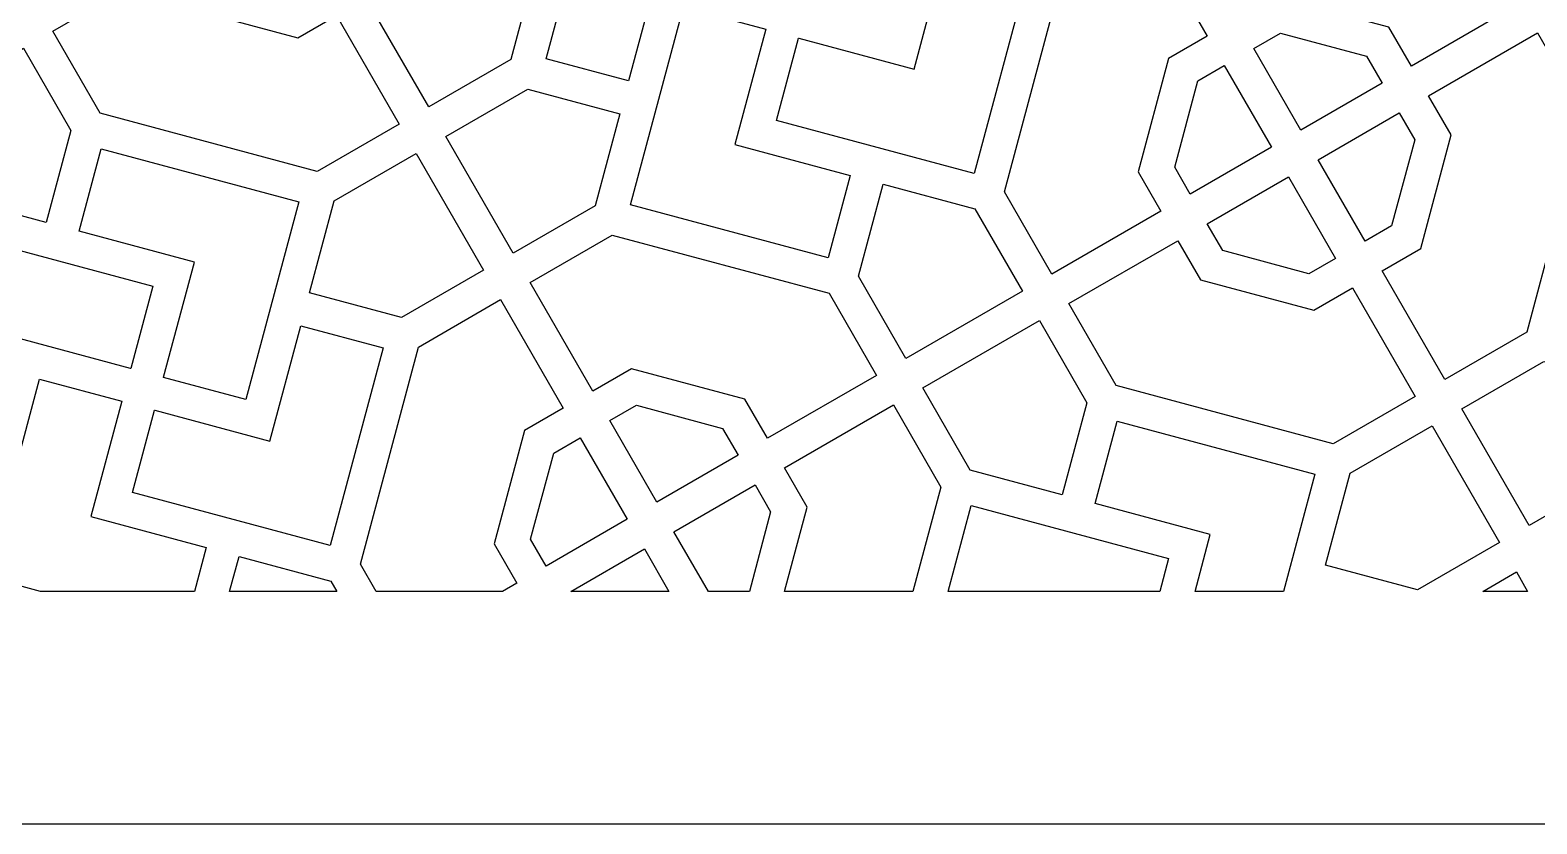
# Model space of a CAD drawing. Header units: centimetres. Extents: x 1.9 to 18.1, y -9.5 to 9.5.
# Drawn here: x 10.741 to 14.469, y 0.056 to 2.019 of the extents above; entities that cross this region are included whole.
import ezdxf

# ---------------------------------------------------------------- set-up
doc = ezdxf.new("R2010")
doc.units = ezdxf.units.CM
doc.header["$MEASUREMENT"] = 0
doc.layers.add('layer 1', color=7, linetype='Continuous')

msp = doc.modelspace()

# ---------------------------------------------------------------- linework, layer by layer
at = {"layer": 'layer 1', "color": 250}
for points, knots in [([(1.85394, 9.5), (1.85394, 9.5), (18.09811, 9.5), (18.09811, 9.5), (18.09811, 9.5), (18.09811, 9.5), (18.09811, 0.05572), (18.09811, 0.05572), (18.09811, 0.05572), (18.09811, 0.05572), (1.85394, 0.05572), (1.85394, 0.05572), (1.85394, 0.05572), (1.85394, 0.05572), (1.85394, 9.5), (1.85394, 9.5)], [0, 0, 0, 0, 0.2, 0.2, 0.2, 0.2, 0.4, 0.4, 0.4, 0.4, 0.6, 0.6, 0.6, 0.6, 1, 1, 1, 1]), ([(11.74351, 2.43297), (11.74351, 2.43297), (11.66839, 2.15261), (11.66839, 2.15261), (11.66839, 2.15261), (11.66839, 2.15261), (11.57251, 2.09726), (11.57251, 2.09726), (11.57251, 2.09726), (11.57251, 2.09726), (11.72762, 1.8286), (11.72762, 1.8286), (11.72762, 1.8286), (11.72762, 1.8286), (11.93043, 1.9457), (11.93043, 1.9457), (11.93043, 1.9457), (11.93043, 1.9457), (12.07425, 2.48245), (12.07425, 2.48245), (12.07425, 2.48245), (12.07425, 2.48245), (11.95711, 2.68535), (11.95711, 2.68535), (11.95711, 2.68535), (11.95711, 2.68535), (11.68762, 2.52976), (11.68762, 2.52976), (11.68762, 2.52976), (11.68762, 2.52976), (11.74351, 2.43297), (11.74351, 2.43297)], [0, 0, 0, 0, 0.1111111, 0.1111111, 0.1111111, 0.1111111, 0.2222222, 0.2222222, 0.2222222, 0.2222222, 0.3333333, 0.3333333, 0.3333333, 0.3333333, 0.4444444, 0.4444444, 0.4444444, 0.4444444, 0.5555556, 0.5555556, 0.5555556, 0.5555556, 0.6666667, 0.6666667, 0.6666667, 0.6666667, 0.7777778, 0.7777778, 0.7777778, 0.7777778, 1, 1, 1, 1]), ([(12.58329, 2.10222), (12.58329, 2.10222), (12.58354, 2.10216), (12.58354, 2.10216), (12.58354, 2.10216), (12.58354, 2.10216), (12.63809, 2.30574), (12.63809, 2.30574), (12.63809, 2.30574), (12.63809, 2.30574), (12.14912, 2.43676), (12.14912, 2.43676), (12.14912, 2.43676), (12.14912, 2.43676), (12.0181, 1.94779), (12.0181, 1.94779), (12.0181, 1.94779), (12.0181, 1.94779), (12.22185, 1.8932), (12.22185, 1.8932), (12.22185, 1.8932), (12.22185, 1.8932), (12.2983, 2.17852), (12.2983, 2.17852), (12.2983, 2.17852), (12.2983, 2.17852), (12.58328, 2.10217), (12.58328, 2.10217), (12.58328, 2.10217), (12.58328, 2.10217), (12.58329, 2.10222), (12.58329, 2.10222)], [0, 0, 0, 0, 0.1111111, 0.1111111, 0.1111111, 0.1111111, 0.2222222, 0.2222222, 0.2222222, 0.2222222, 0.3333333, 0.3333333, 0.3333333, 0.3333333, 0.4444444, 0.4444444, 0.4444444, 0.4444444, 0.5555556, 0.5555556, 0.5555556, 0.5555556, 0.6666667, 0.6666667, 0.6666667, 0.6666667, 0.7777778, 0.7777778, 0.7777778, 0.7777778, 1, 1, 1, 1]), ([(14.10332, 2.02622), (14.10332, 2.02622), (14.1592, 1.92942), (14.1592, 1.92942), (14.1592, 1.92942), (14.1592, 1.92942), (14.42869, 2.08501), (14.42869, 2.08501), (14.42869, 2.08501), (14.42869, 2.08501), (14.3115, 2.28798), (14.3115, 2.28798), (14.3115, 2.28798), (14.3115, 2.28798), (13.77486, 2.43177), (13.77486, 2.43177), (13.77486, 2.43177), (13.77486, 2.43177), (13.57198, 2.31464), (13.57198, 2.31464), (13.57198, 2.31464), (13.57198, 2.31464), (13.72709, 2.04598), (13.72709, 2.04598), (13.72709, 2.04598), (13.72709, 2.04598), (13.82296, 2.10134), (13.82296, 2.10134), (13.82296, 2.10134), (13.82296, 2.10134), (14.10332, 2.02622), (14.10332, 2.02622)], [0, 0, 0, 0, 0.1111111, 0.1111111, 0.1111111, 0.1111111, 0.2222222, 0.2222222, 0.2222222, 0.2222222, 0.3333333, 0.3333333, 0.3333333, 0.3333333, 0.4444444, 0.4444444, 0.4444444, 0.4444444, 0.5555556, 0.5555556, 0.5555556, 0.5555556, 0.6666667, 0.6666667, 0.6666667, 0.6666667, 0.7777778, 0.7777778, 0.7777778, 0.7777778, 1, 1, 1, 1]), ([(13.48284, 1.66798), (13.48284, 1.66798), (13.55796, 1.94834), (13.55796, 1.94834), (13.55796, 1.94834), (13.55796, 1.94834), (13.65383, 2.00369), (13.65383, 2.00369), (13.65383, 2.00369), (13.65383, 2.00369), (13.49873, 2.27235), (13.49873, 2.27235), (13.49873, 2.27235), (13.49873, 2.27235), (13.29568, 2.15511), (13.29568, 2.15511), (13.29568, 2.15511), (13.29568, 2.15511), (13.15189, 1.61847), (13.15189, 1.61847), (13.15189, 1.61847), (13.15189, 1.61847), (13.26907, 1.41551), (13.26907, 1.41551), (13.26907, 1.41551), (13.26907, 1.41551), (13.53872, 1.57119), (13.53872, 1.57119), (13.53872, 1.57119), (13.53872, 1.57119), (13.48284, 1.66798), (13.48284, 1.66798)], [0, 0, 0, 0, 0.1111111, 0.1111111, 0.1111111, 0.1111111, 0.2222222, 0.2222222, 0.2222222, 0.2222222, 0.3333333, 0.3333333, 0.3333333, 0.3333333, 0.4444444, 0.4444444, 0.4444444, 0.4444444, 0.5555556, 0.5555556, 0.5555556, 0.5555556, 0.6666667, 0.6666667, 0.6666667, 0.6666667, 0.7777778, 0.7777778, 0.7777778, 0.7777778, 1, 1, 1, 1]), ([(12.64313, 1.99882), (12.64313, 1.99882), (12.6431, 1.99873), (12.6431, 1.99873), (12.6431, 1.99873), (12.6431, 1.99873), (12.64262, 1.99885), (12.64262, 1.99885), (12.64262, 1.99885), (12.64262, 1.99885), (12.58802, 1.79507), (12.58802, 1.79507), (12.58802, 1.79507), (12.58802, 1.79507), (13.07699, 1.66405), (13.07699, 1.66405), (13.07699, 1.66405), (13.07699, 1.66405), (13.20801, 2.15302), (13.20801, 2.15302), (13.20801, 2.15302), (13.20801, 2.15302), (13.00449, 2.20755), (13.00449, 2.20755), (13.00449, 2.20755), (13.00449, 2.20755), (12.92811, 1.92246), (12.92811, 1.92246), (12.92811, 1.92246), (12.92811, 1.92246), (12.64313, 1.99882), (12.64313, 1.99882)], [0, 0, 0, 0, 0.1111111, 0.1111111, 0.1111111, 0.1111111, 0.2222222, 0.2222222, 0.2222222, 0.2222222, 0.3333333, 0.3333333, 0.3333333, 0.3333333, 0.4444444, 0.4444444, 0.4444444, 0.4444444, 0.5555556, 0.5555556, 0.5555556, 0.5555556, 0.6666667, 0.6666667, 0.6666667, 0.6666667, 0.7777778, 0.7777778, 0.7777778, 0.7777778, 1, 1, 1, 1]), ([(11.12303, 2.07473), (11.12303, 2.07473), (11.06714, 2.17153), (11.06714, 2.17153), (11.06714, 2.17153), (11.06714, 2.17153), (10.79749, 2.01584), (10.79749, 2.01584), (10.79749, 2.01584), (10.79749, 2.01584), (10.91454, 1.81311), (10.91454, 1.81311), (10.91454, 1.81311), (10.91454, 1.81311), (11.45155, 1.66922), (11.45155, 1.66922), (11.45155, 1.66922), (11.45155, 1.66922), (11.65436, 1.78632), (11.65436, 1.78632), (11.65436, 1.78632), (11.65436, 1.78632), (11.49926, 2.05497), (11.49926, 2.05497), (11.49926, 2.05497), (11.49926, 2.05497), (11.40338, 1.99961), (11.40338, 1.99961), (11.40338, 1.99961), (11.40338, 1.99961), (11.12303, 2.07473), (11.12303, 2.07473)], [0, 0, 0, 0, 0.1111111, 0.1111111, 0.1111111, 0.1111111, 0.2222222, 0.2222222, 0.2222222, 0.2222222, 0.3333333, 0.3333333, 0.3333333, 0.3333333, 0.4444444, 0.4444444, 0.4444444, 0.4444444, 0.5555556, 0.5555556, 0.5555556, 0.5555556, 0.6666667, 0.6666667, 0.6666667, 0.6666667, 0.7777778, 0.7777778, 0.7777778, 0.7777778, 1, 1, 1, 1]), ([(12.56143, 2.02091), (12.56143, 2.02091), (12.3578, 2.07547), (12.3578, 2.07547), (12.3578, 2.07547), (12.3578, 2.07547), (12.22678, 1.58651), (12.22678, 1.58651), (12.22678, 1.58651), (12.22678, 1.58651), (12.71575, 1.45549), (12.71575, 1.45549), (12.71575, 1.45549), (12.71575, 1.45549), (12.77031, 1.65912), (12.77031, 1.65912), (12.77031, 1.65912), (12.77031, 1.65912), (12.48498, 1.73557), (12.48498, 1.73557), (12.48498, 1.73557), (12.48498, 1.73557), (12.56143, 2.02091), (12.56143, 2.02091)], [0, 0, 0, 0, 0.1428571, 0.1428571, 0.1428571, 0.1428571, 0.2857143, 0.2857143, 0.2857143, 0.2857143, 0.4285714, 0.4285714, 0.4285714, 0.4285714, 0.5714286, 0.5714286, 0.5714286, 0.5714286, 0.7142857, 0.7142857, 0.7142857, 0.7142857, 1, 1, 1, 1]), ([(14.08633, 1.88736), (14.08633, 1.88736), (14.04787, 1.95397), (14.04787, 1.95397), (14.04787, 1.95397), (14.04787, 1.95397), (13.83485, 2.01105), (13.83485, 2.01105), (13.83485, 2.01105), (13.83485, 2.01105), (13.76915, 1.97312), (13.76915, 1.97312), (13.76915, 1.97312), (13.76915, 1.97312), (13.88558, 1.77145), (13.88558, 1.77145), (13.88558, 1.77145), (13.88558, 1.77145), (14.08633, 1.88736), (14.08633, 1.88736)], [0, 0, 0, 0, 0.1666667, 0.1666667, 0.1666667, 0.1666667, 0.3333333, 0.3333333, 0.3333333, 0.3333333, 0.5, 0.5, 0.5, 0.5, 0.6666667, 0.6666667, 0.6666667, 0.6666667, 1, 1, 1, 1]), ([(14.25738, 1.75938), (14.25738, 1.75938), (14.18225, 1.47903), (14.18225, 1.47903), (14.18225, 1.47903), (14.18225, 1.47903), (14.08638, 1.42367), (14.08638, 1.42367), (14.08638, 1.42367), (14.08638, 1.42367), (14.24148, 1.15502), (14.24148, 1.15502), (14.24148, 1.15502), (14.24148, 1.15502), (14.4443, 1.27212), (14.4443, 1.27212), (14.4443, 1.27212), (14.4443, 1.27212), (14.58812, 1.80887), (14.58812, 1.80887), (14.58812, 1.80887), (14.58812, 1.80887), (14.47098, 2.01176), (14.47098, 2.01176), (14.47098, 2.01176), (14.47098, 2.01176), (14.20149, 1.85617), (14.20149, 1.85617), (14.20149, 1.85617), (14.20149, 1.85617), (14.25738, 1.75938), (14.25738, 1.75938)], [0, 0, 0, 0, 0.1111111, 0.1111111, 0.1111111, 0.1111111, 0.2222222, 0.2222222, 0.2222222, 0.2222222, 0.3333333, 0.3333333, 0.3333333, 0.3333333, 0.4444444, 0.4444444, 0.4444444, 0.4444444, 0.5555556, 0.5555556, 0.5555556, 0.5555556, 0.6666667, 0.6666667, 0.6666667, 0.6666667, 0.7777778, 0.7777778, 0.7777778, 0.7777778, 1, 1, 1, 1]), ([(10.78104, 1.54327), (10.78104, 1.54327), (10.84194, 1.77058), (10.84194, 1.77058), (10.84194, 1.77058), (10.84194, 1.77058), (10.72463, 1.97377), (10.72463, 1.97377), (10.72463, 1.97377), (10.72463, 1.97377), (10.43625, 1.80728), (10.43625, 1.80728), (10.43625, 1.80728), (10.43625, 1.80728), (10.55347, 1.60424), (10.55347, 1.60424), (10.55347, 1.60424), (10.55347, 1.60424), (10.78104, 1.54327), (10.78104, 1.54327)], [0, 0, 0, 0, 0.1666667, 0.1666667, 0.1666667, 0.1666667, 0.3333333, 0.3333333, 0.3333333, 0.3333333, 0.5, 0.5, 0.5, 0.5, 0.6666667, 0.6666667, 0.6666667, 0.6666667, 1, 1, 1, 1]), ([(13.61159, 1.61326), (13.61159, 1.61326), (13.81233, 1.72916), (13.81233, 1.72916), (13.81233, 1.72916), (13.81233, 1.72916), (13.6959, 1.93083), (13.6959, 1.93083), (13.6959, 1.93083), (13.6959, 1.93083), (13.63021, 1.8929), (13.63021, 1.8929), (13.63021, 1.8929), (13.63021, 1.8929), (13.57313, 1.67987), (13.57313, 1.67987), (13.57313, 1.67987), (13.57313, 1.67987), (13.61159, 1.61326), (13.61159, 1.61326)], [0, 0, 0, 0, 0.1666667, 0.1666667, 0.1666667, 0.1666667, 0.3333333, 0.3333333, 0.3333333, 0.3333333, 0.5, 0.5, 0.5, 0.5, 0.6666667, 0.6666667, 0.6666667, 0.6666667, 1, 1, 1, 1]), ([(11.93618, 1.46736), (11.93618, 1.46736), (12.13915, 1.58455), (12.13915, 1.58455), (12.13915, 1.58455), (12.13915, 1.58455), (12.20007, 1.81193), (12.20007, 1.81193), (12.20007, 1.81193), (12.20007, 1.81193), (11.97259, 1.87288), (11.97259, 1.87288), (11.97259, 1.87288), (11.97259, 1.87288), (11.76969, 1.75574), (11.76969, 1.75574), (11.76969, 1.75574), (11.76969, 1.75574), (11.93618, 1.46736), (11.93618, 1.46736)], [0, 0, 0, 0, 0.1666667, 0.1666667, 0.1666667, 0.1666667, 0.3333333, 0.3333333, 0.3333333, 0.3333333, 0.5, 0.5, 0.5, 0.5, 0.6666667, 0.6666667, 0.6666667, 0.6666667, 1, 1, 1, 1]), ([(14.12862, 1.8141), (14.12862, 1.8141), (13.92788, 1.6982), (13.92788, 1.6982), (13.92788, 1.6982), (13.92788, 1.6982), (14.04431, 1.49654), (14.04431, 1.49654), (14.04431, 1.49654), (14.04431, 1.49654), (14.11, 1.53447), (14.11, 1.53447), (14.11, 1.53447), (14.11, 1.53447), (14.16708, 1.74749), (14.16708, 1.74749), (14.16708, 1.74749), (14.16708, 1.74749), (14.12862, 1.8141), (14.12862, 1.8141)], [0, 0, 0, 0, 0.1666667, 0.1666667, 0.1666667, 0.1666667, 0.3333333, 0.3333333, 0.3333333, 0.3333333, 0.5, 0.5, 0.5, 0.5, 0.6666667, 0.6666667, 0.6666667, 0.6666667, 1, 1, 1, 1]), ([(11.07109, 1.16029), (11.07109, 1.16029), (11.0712, 1.16026), (11.0712, 1.16026), (11.0712, 1.16026), (11.0712, 1.16026), (11.07112, 1.15997), (11.07112, 1.15997), (11.07112, 1.15997), (11.07112, 1.15997), (11.27488, 1.10537), (11.27488, 1.10537), (11.27488, 1.10537), (11.27488, 1.10537), (11.4059, 1.59434), (11.4059, 1.59434), (11.4059, 1.59434), (11.4059, 1.59434), (10.91693, 1.72536), (10.91693, 1.72536), (10.91693, 1.72536), (10.91693, 1.72536), (10.86231, 1.52149), (10.86231, 1.52149), (10.86231, 1.52149), (10.86231, 1.52149), (11.14741, 1.4451), (11.14741, 1.4451), (11.14741, 1.4451), (11.14741, 1.4451), (11.07109, 1.16029), (11.07109, 1.16029)], [0, 0, 0, 0, 0.1111111, 0.1111111, 0.1111111, 0.1111111, 0.2222222, 0.2222222, 0.2222222, 0.2222222, 0.3333333, 0.3333333, 0.3333333, 0.3333333, 0.4444444, 0.4444444, 0.4444444, 0.4444444, 0.5555556, 0.5555556, 0.5555556, 0.5555556, 0.6666667, 0.6666667, 0.6666667, 0.6666667, 0.7777778, 0.7777778, 0.7777778, 0.7777778, 1, 1, 1, 1]), ([(11.69643, 1.71345), (11.69643, 1.71345), (11.49353, 1.5963), (11.49353, 1.5963), (11.49353, 1.5963), (11.49353, 1.5963), (11.43254, 1.36869), (11.43254, 1.36869), (11.43254, 1.36869), (11.43254, 1.36869), (11.6598, 1.3078), (11.6598, 1.3078), (11.6598, 1.3078), (11.6598, 1.3078), (11.86293, 1.42507), (11.86293, 1.42507), (11.86293, 1.42507), (11.86293, 1.42507), (11.69643, 1.71345), (11.69643, 1.71345)], [0, 0, 0, 0, 0.1666667, 0.1666667, 0.1666667, 0.1666667, 0.3333333, 0.3333333, 0.3333333, 0.3333333, 0.5, 0.5, 0.5, 0.5, 0.6666667, 0.6666667, 0.6666667, 0.6666667, 1, 1, 1, 1]), ([(13.65388, 1.54001), (13.65388, 1.54001), (13.69234, 1.4734), (13.69234, 1.4734), (13.69234, 1.4734), (13.69234, 1.4734), (13.90536, 1.41632), (13.90536, 1.41632), (13.90536, 1.41632), (13.90536, 1.41632), (13.97106, 1.45425), (13.97106, 1.45425), (13.97106, 1.45425), (13.97106, 1.45425), (13.85463, 1.65591), (13.85463, 1.65591), (13.85463, 1.65591), (13.85463, 1.65591), (13.65388, 1.54001), (13.65388, 1.54001)], [0, 0, 0, 0, 0.1666667, 0.1666667, 0.1666667, 0.1666667, 0.3333333, 0.3333333, 0.3333333, 0.3333333, 0.5, 0.5, 0.5, 0.5, 0.6666667, 0.6666667, 0.6666667, 0.6666667, 1, 1, 1, 1]), ([(13.1962, 1.37344), (13.1962, 1.37344), (13.07902, 1.5764), (13.07902, 1.5764), (13.07902, 1.5764), (13.07902, 1.5764), (12.85158, 1.63734), (12.85158, 1.63734), (12.85158, 1.63734), (12.85158, 1.63734), (12.79064, 1.40991), (12.79064, 1.40991), (12.79064, 1.40991), (12.79064, 1.40991), (12.90782, 1.20694), (12.90782, 1.20694), (12.90782, 1.20694), (12.90782, 1.20694), (13.1962, 1.37344), (13.1962, 1.37344)], [0, 0, 0, 0, 0.1666667, 0.1666667, 0.1666667, 0.1666667, 0.3333333, 0.3333333, 0.3333333, 0.3333333, 0.5, 0.5, 0.5, 0.5, 0.6666667, 0.6666667, 0.6666667, 0.6666667, 1, 1, 1, 1]), ([(10.98957, 1.18208), (10.98957, 1.18208), (10.98981, 1.18202), (10.98981, 1.18202), (10.98981, 1.18202), (10.98981, 1.18202), (11.04436, 1.3856), (11.04436, 1.3856), (11.04436, 1.3856), (11.04436, 1.3856), (10.55539, 1.51662), (10.55539, 1.51662), (10.55539, 1.51662), (10.55539, 1.51662), (10.42437, 1.02765), (10.42437, 1.02765), (10.42437, 1.02765), (10.42437, 1.02765), (10.62812, 0.97306), (10.62812, 0.97306), (10.62812, 0.97306), (10.62812, 0.97306), (10.70457, 1.25838), (10.70457, 1.25838), (10.70457, 1.25838), (10.70457, 1.25838), (10.98955, 1.18203), (10.98955, 1.18203), (10.98955, 1.18203), (10.98955, 1.18203), (10.98957, 1.18208), (10.98957, 1.18208)], [0, 0, 0, 0, 0.1111111, 0.1111111, 0.1111111, 0.1111111, 0.2222222, 0.2222222, 0.2222222, 0.2222222, 0.3333333, 0.3333333, 0.3333333, 0.3333333, 0.4444444, 0.4444444, 0.4444444, 0.4444444, 0.5555556, 0.5555556, 0.5555556, 0.5555556, 0.6666667, 0.6666667, 0.6666667, 0.6666667, 0.7777778, 0.7777778, 0.7777778, 0.7777778, 1, 1, 1, 1]), ([(12.50959, 1.10608), (12.50959, 1.10608), (12.56547, 1.00929), (12.56547, 1.00929), (12.56547, 1.00929), (12.56547, 1.00929), (12.83496, 1.16487), (12.83496, 1.16487), (12.83496, 1.16487), (12.83496, 1.16487), (12.71778, 1.36784), (12.71778, 1.36784), (12.71778, 1.36784), (12.71778, 1.36784), (12.18113, 1.51163), (12.18113, 1.51163), (12.18113, 1.51163), (12.18113, 1.51163), (11.97825, 1.3945), (11.97825, 1.3945), (11.97825, 1.3945), (11.97825, 1.3945), (12.13336, 1.12584), (12.13336, 1.12584), (12.13336, 1.12584), (12.13336, 1.12584), (12.22923, 1.1812), (12.22923, 1.1812), (12.22923, 1.1812), (12.22923, 1.1812), (12.50959, 1.10608), (12.50959, 1.10608)], [0, 0, 0, 0, 0.1111111, 0.1111111, 0.1111111, 0.1111111, 0.2222222, 0.2222222, 0.2222222, 0.2222222, 0.3333333, 0.3333333, 0.3333333, 0.3333333, 0.4444444, 0.4444444, 0.4444444, 0.4444444, 0.5555556, 0.5555556, 0.5555556, 0.5555556, 0.6666667, 0.6666667, 0.6666667, 0.6666667, 0.7777778, 0.7777778, 0.7777778, 0.7777778, 1, 1, 1, 1]), ([(13.6369, 1.40115), (13.6369, 1.40115), (13.58101, 1.49794), (13.58101, 1.49794), (13.58101, 1.49794), (13.58101, 1.49794), (13.31136, 1.34225), (13.31136, 1.34225), (13.31136, 1.34225), (13.31136, 1.34225), (13.42841, 1.13952), (13.42841, 1.13952), (13.42841, 1.13952), (13.42841, 1.13952), (13.96542, 0.99563), (13.96542, 0.99563), (13.96542, 0.99563), (13.96542, 0.99563), (14.16823, 1.11273), (14.16823, 1.11273), (14.16823, 1.11273), (14.16823, 1.11273), (14.01313, 1.38138), (14.01313, 1.38138), (14.01313, 1.38138), (14.01313, 1.38138), (13.91725, 1.32603), (13.91725, 1.32603), (13.91725, 1.32603), (13.91725, 1.32603), (13.6369, 1.40115), (13.6369, 1.40115)], [0, 0, 0, 0, 0.1111111, 0.1111111, 0.1111111, 0.1111111, 0.2222222, 0.2222222, 0.2222222, 0.2222222, 0.3333333, 0.3333333, 0.3333333, 0.3333333, 0.4444444, 0.4444444, 0.4444444, 0.4444444, 0.5555556, 0.5555556, 0.5555556, 0.5555556, 0.6666667, 0.6666667, 0.6666667, 0.6666667, 0.7777778, 0.7777778, 0.7777778, 0.7777778, 1, 1, 1, 1]), ([(11.90961, 0.63062), (11.90961, 0.63062), (11.94499, 0.65105), (11.94499, 0.65105), (11.94499, 0.65105), (11.94499, 0.65105), (11.88911, 0.74784), (11.88911, 0.74784), (11.88911, 0.74784), (11.88911, 0.74784), (11.96423, 1.0282), (11.96423, 1.0282), (11.96423, 1.0282), (11.96423, 1.0282), (12.0601, 1.08355), (12.0601, 1.08355), (12.0601, 1.08355), (12.0601, 1.08355), (11.905, 1.35221), (11.905, 1.35221), (11.905, 1.35221), (11.905, 1.35221), (11.70195, 1.23498), (11.70195, 1.23498), (11.70195, 1.23498), (11.70195, 1.23498), (11.55816, 0.69833), (11.55816, 0.69833), (11.55816, 0.69833), (11.55816, 0.69833), (11.59725, 0.63062), (11.59725, 0.63062), (11.59725, 0.63062), (11.59725, 0.63062), (11.90961, 0.63062), (11.90961, 0.63062)], [0, 0, 0, 0, 0.1, 0.1, 0.1, 0.1, 0.2, 0.2, 0.2, 0.2, 0.3, 0.3, 0.3, 0.3, 0.4, 0.4, 0.4, 0.4, 0.5, 0.5, 0.5, 0.5, 0.6, 0.6, 0.6, 0.6, 0.7, 0.7, 0.7, 0.7, 0.8, 0.8, 0.8, 0.8, 1, 1, 1, 1]), ([(11.0494, 1.07868), (11.0494, 1.07868), (11.04937, 1.07859), (11.04937, 1.07859), (11.04937, 1.07859), (11.04937, 1.07859), (11.0489, 1.07871), (11.0489, 1.07871), (11.0489, 1.07871), (11.0489, 1.07871), (10.99429, 0.87493), (10.99429, 0.87493), (10.99429, 0.87493), (10.99429, 0.87493), (11.48326, 0.74391), (11.48326, 0.74391), (11.48326, 0.74391), (11.48326, 0.74391), (11.61428, 1.23288), (11.61428, 1.23288), (11.61428, 1.23288), (11.61428, 1.23288), (11.41077, 1.28741), (11.41077, 1.28741), (11.41077, 1.28741), (11.41077, 1.28741), (11.33438, 1.00232), (11.33438, 1.00232), (11.33438, 1.00232), (11.33438, 1.00232), (11.0494, 1.07868), (11.0494, 1.07868)], [0, 0, 0, 0, 0.1111111, 0.1111111, 0.1111111, 0.1111111, 0.2222222, 0.2222222, 0.2222222, 0.2222222, 0.3333333, 0.3333333, 0.3333333, 0.3333333, 0.4444444, 0.4444444, 0.4444444, 0.4444444, 0.5555556, 0.5555556, 0.5555556, 0.5555556, 0.6666667, 0.6666667, 0.6666667, 0.6666667, 0.7777778, 0.7777778, 0.7777778, 0.7777778, 1, 1, 1, 1]), ([(13.2949, 0.86968), (13.2949, 0.86968), (13.35581, 1.09699), (13.35581, 1.09699), (13.35581, 1.09699), (13.35581, 1.09699), (13.23849, 1.30019), (13.23849, 1.30019), (13.23849, 1.30019), (13.23849, 1.30019), (12.95012, 1.13369), (12.95012, 1.13369), (12.95012, 1.13369), (12.95012, 1.13369), (13.06734, 0.93065), (13.06734, 0.93065), (13.06734, 0.93065), (13.06734, 0.93065), (13.2949, 0.86968), (13.2949, 0.86968)], [0, 0, 0, 0, 0.1666667, 0.1666667, 0.1666667, 0.1666667, 0.3333333, 0.3333333, 0.3333333, 0.3333333, 0.5, 0.5, 0.5, 0.5, 0.6666667, 0.6666667, 0.6666667, 0.6666667, 1, 1, 1, 1]), ([(14.45005, 0.79377), (14.45005, 0.79377), (14.65302, 0.91096), (14.65302, 0.91096), (14.65302, 0.91096), (14.65302, 0.91096), (14.71394, 1.13834), (14.71394, 1.13834), (14.71394, 1.13834), (14.71394, 1.13834), (14.48645, 1.19929), (14.48645, 1.19929), (14.48645, 1.19929), (14.48645, 1.19929), (14.28355, 1.08215), (14.28355, 1.08215), (14.28355, 1.08215), (14.28355, 1.08215), (14.45005, 0.79377), (14.45005, 0.79377)], [0, 0, 0, 0, 0.1666667, 0.1666667, 0.1666667, 0.1666667, 0.3333333, 0.3333333, 0.3333333, 0.3333333, 0.5, 0.5, 0.5, 0.5, 0.6666667, 0.6666667, 0.6666667, 0.6666667, 1, 1, 1, 1]), ([(11.14755, 0.63062), (11.14755, 0.63062), (11.17658, 0.73898), (11.17658, 0.73898), (11.17658, 0.73898), (11.17658, 0.73898), (10.89125, 0.81544), (10.89125, 0.81544), (10.89125, 0.81544), (10.89125, 0.81544), (10.9677, 1.10077), (10.9677, 1.10077), (10.9677, 1.10077), (10.9677, 1.10077), (10.76407, 1.15534), (10.76407, 1.15534), (10.76407, 1.15534), (10.76407, 1.15534), (10.63305, 0.66636), (10.63305, 0.66636), (10.63305, 0.66636), (10.63305, 0.66636), (10.76644, 0.63062), (10.76644, 0.63062), (10.76644, 0.63062), (10.76644, 0.63062), (11.14755, 0.63062), (11.14755, 0.63062)], [0, 0, 0, 0, 0.125, 0.125, 0.125, 0.125, 0.25, 0.25, 0.25, 0.25, 0.375, 0.375, 0.375, 0.375, 0.5, 0.5, 0.5, 0.5, 0.625, 0.625, 0.625, 0.625, 0.75, 0.75, 0.75, 0.75, 1, 1, 1, 1]), ([(12.4926, 0.96722), (12.4926, 0.96722), (12.45415, 1.03383), (12.45415, 1.03383), (12.45415, 1.03383), (12.45415, 1.03383), (12.24112, 1.09091), (12.24112, 1.09091), (12.24112, 1.09091), (12.24112, 1.09091), (12.17543, 1.05298), (12.17543, 1.05298), (12.17543, 1.05298), (12.17543, 1.05298), (12.29186, 0.85131), (12.29186, 0.85131), (12.29186, 0.85131), (12.29186, 0.85131), (12.4926, 0.96722), (12.4926, 0.96722)], [0, 0, 0, 0, 0.1666667, 0.1666667, 0.1666667, 0.1666667, 0.3333333, 0.3333333, 0.3333333, 0.3333333, 0.5, 0.5, 0.5, 0.5, 0.6666667, 0.6666667, 0.6666667, 0.6666667, 1, 1, 1, 1]), ([(12.92524, 0.63062), (12.92524, 0.63062), (12.99439, 0.88872), (12.99439, 0.88872), (12.99439, 0.88872), (12.99439, 0.88872), (12.87725, 1.09162), (12.87725, 1.09162), (12.87725, 1.09162), (12.87725, 1.09162), (12.60776, 0.93603), (12.60776, 0.93603), (12.60776, 0.93603), (12.60776, 0.93603), (12.66365, 0.83924), (12.66365, 0.83924), (12.66365, 0.83924), (12.66365, 0.83924), (12.60775, 0.63062), (12.60775, 0.63062), (12.60775, 0.63062), (12.60775, 0.63062), (12.92524, 0.63062), (12.92524, 0.63062)], [0, 0, 0, 0, 0.1428571, 0.1428571, 0.1428571, 0.1428571, 0.2857143, 0.2857143, 0.2857143, 0.2857143, 0.4285714, 0.4285714, 0.4285714, 0.4285714, 0.5714286, 0.5714286, 0.5714286, 0.5714286, 0.7142857, 0.7142857, 0.7142857, 0.7142857, 1, 1, 1, 1]), ([(13.84203, 0.63062), (13.84203, 0.63062), (13.91977, 0.92075), (13.91977, 0.92075), (13.91977, 0.92075), (13.91977, 0.92075), (13.4308, 1.05177), (13.4308, 1.05177), (13.4308, 1.05177), (13.4308, 1.05177), (13.37617, 0.8479), (13.37617, 0.8479), (13.37617, 0.8479), (13.37617, 0.8479), (13.66128, 0.77151), (13.66128, 0.77151), (13.66128, 0.77151), (13.66128, 0.77151), (13.62352, 0.63062), (13.62352, 0.63062), (13.62352, 0.63062), (13.62352, 0.63062), (13.84203, 0.63062), (13.84203, 0.63062)], [0, 0, 0, 0, 0.1428571, 0.1428571, 0.1428571, 0.1428571, 0.2857143, 0.2857143, 0.2857143, 0.2857143, 0.4285714, 0.4285714, 0.4285714, 0.4285714, 0.5714286, 0.5714286, 0.5714286, 0.5714286, 0.7142857, 0.7142857, 0.7142857, 0.7142857, 1, 1, 1, 1]), ([(12.01786, 0.69312), (12.01786, 0.69312), (12.2186, 0.80902), (12.2186, 0.80902), (12.2186, 0.80902), (12.2186, 0.80902), (12.10217, 1.01069), (12.10217, 1.01069), (12.10217, 1.01069), (12.10217, 1.01069), (12.03648, 0.97276), (12.03648, 0.97276), (12.03648, 0.97276), (12.03648, 0.97276), (11.9794, 0.75973), (11.9794, 0.75973), (11.9794, 0.75973), (11.9794, 0.75973), (12.01786, 0.69312), (12.01786, 0.69312)], [0, 0, 0, 0, 0.1666667, 0.1666667, 0.1666667, 0.1666667, 0.3333333, 0.3333333, 0.3333333, 0.3333333, 0.5, 0.5, 0.5, 0.5, 0.6666667, 0.6666667, 0.6666667, 0.6666667, 1, 1, 1, 1]), ([(14.2103, 1.03986), (14.2103, 1.03986), (14.0074, 0.92271), (14.0074, 0.92271), (14.0074, 0.92271), (14.0074, 0.92271), (13.94641, 0.6951), (13.94641, 0.6951), (13.94641, 0.6951), (13.94641, 0.6951), (14.17367, 0.63421), (14.17367, 0.63421), (14.17367, 0.63421), (14.17367, 0.63421), (14.3768, 0.75148), (14.3768, 0.75148), (14.3768, 0.75148), (14.3768, 0.75148), (14.2103, 1.03986), (14.2103, 1.03986)], [0, 0, 0, 0, 0.1666667, 0.1666667, 0.1666667, 0.1666667, 0.3333333, 0.3333333, 0.3333333, 0.3333333, 0.5, 0.5, 0.5, 0.5, 0.6666667, 0.6666667, 0.6666667, 0.6666667, 1, 1, 1, 1]), ([(12.52064, 0.63062), (12.52064, 0.63062), (12.57336, 0.82735), (12.57336, 0.82735), (12.57336, 0.82735), (12.57336, 0.82735), (12.5349, 0.89396), (12.5349, 0.89396), (12.5349, 0.89396), (12.5349, 0.89396), (12.33415, 0.77806), (12.33415, 0.77806), (12.33415, 0.77806), (12.33415, 0.77806), (12.41927, 0.63062), (12.41927, 0.63062), (12.41927, 0.63062), (12.41927, 0.63062), (12.52064, 0.63062), (12.52064, 0.63062)], [0, 0, 0, 0, 0.1666667, 0.1666667, 0.1666667, 0.1666667, 0.3333333, 0.3333333, 0.3333333, 0.3333333, 0.5, 0.5, 0.5, 0.5, 0.6666667, 0.6666667, 0.6666667, 0.6666667, 1, 1, 1, 1]), ([(13.53642, 0.63062), (13.53642, 0.63062), (13.55823, 0.71201), (13.55823, 0.71201), (13.55823, 0.71201), (13.55823, 0.71201), (13.06926, 0.84303), (13.06926, 0.84303), (13.06926, 0.84303), (13.06926, 0.84303), (13.01234, 0.63062), (13.01234, 0.63062), (13.01234, 0.63062), (13.01234, 0.63062), (13.53642, 0.63062), (13.53642, 0.63062)], [0, 0, 0, 0, 0.2, 0.2, 0.2, 0.2, 0.4, 0.4, 0.4, 0.4, 0.6, 0.6, 0.6, 0.6, 1, 1, 1, 1]), ([(11.50009, 0.63062), (11.50009, 0.63062), (11.48529, 0.65626), (11.48529, 0.65626), (11.48529, 0.65626), (11.48529, 0.65626), (11.25785, 0.7172), (11.25785, 0.7172), (11.25785, 0.7172), (11.25785, 0.7172), (11.23465, 0.63062), (11.23465, 0.63062), (11.23465, 0.63062), (11.23465, 0.63062), (11.50009, 0.63062), (11.50009, 0.63062)], [0, 0, 0, 0, 0.2, 0.2, 0.2, 0.2, 0.4, 0.4, 0.4, 0.4, 0.6, 0.6, 0.6, 0.6, 1, 1, 1, 1]), ([(12.3216, 0.63062), (12.3216, 0.63062), (12.2609, 0.73577), (12.2609, 0.73577), (12.2609, 0.73577), (12.2609, 0.73577), (12.07878, 0.63062), (12.07878, 0.63062), (12.07878, 0.63062), (12.07878, 0.63062), (12.3216, 0.63062), (12.3216, 0.63062)], [0, 0, 0, 0, 0.25, 0.25, 0.25, 0.25, 0.5, 0.5, 0.5, 0.5, 1, 1, 1, 1]), ([(14.44658, 0.63062), (14.44658, 0.63062), (14.41887, 0.67862), (14.41887, 0.67862), (14.41887, 0.67862), (14.41887, 0.67862), (14.33574, 0.63062), (14.33574, 0.63062), (14.33574, 0.63062), (14.33574, 0.63062), (14.44658, 0.63062), (14.44658, 0.63062)], [0, 0, 0, 0, 0.25, 0.25, 0.25, 0.25, 0.5, 0.5, 0.5, 0.5, 1, 1, 1, 1])]:
    msp.add_open_spline(points, degree=3, knots=knots, dxfattribs=at)

doc.saveas('drawing.dxf')
